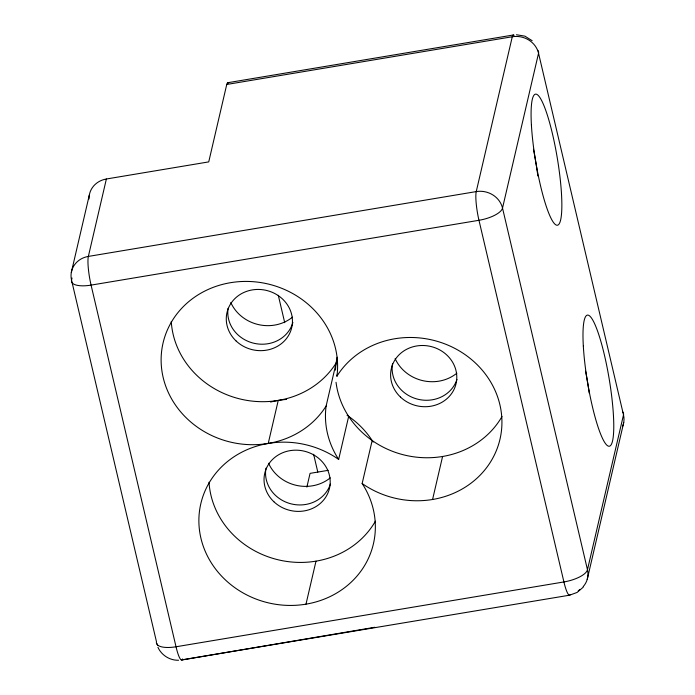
<?xml version="1.0" encoding="UTF-8"?>
<svg xmlns="http://www.w3.org/2000/svg" width="695" height="695" viewBox="0 0 695 695"><rect width="100%" height="100%" fill="white"/><g stroke="black" fill="none" stroke-linecap="round" stroke-linejoin="round"><path stroke-width="1.04" d="M587.232 579.369L623.728 422.534M71.307 272.466L89.325 195.034M72.019 278.017L71.533 280.111L156.479 641.763A22.153 8.045 -13.2 0 0 176.026 646.767L563.914 581.941A22.153 8.045 -13.2 0 0 587.466 569.735L623.502 414.889L538.547 53.237A22.153 8.045 -13.2 0 0 537.774 50.327M228.62 83.035A22.153 3.649 80.5 0 0 226.752 84.46L208.735 161.892L106.378 178.997L88.361 256.42A22.153 3.649 80.5 0 0 91.08 285.115L176.026 646.767A22.153 3.649 80.5 0 0 182.55 658.947M268.235 443.427L278.243 400.416M306.869 487.099L310.066 473.365L328.205 470.333M372.164 440.508L362.147 483.52A88.604 81.254 13.1 0 1 301.3 604.824A88.604 81.254 13.1 0 1 201.22 502.068A88.604 81.254 13.1 0 1 338.656 459.404A88.604 81.254 13.1 0 1 326.12 406.019L336.128 363.007M362.147 483.52A88.604 81.254 13.1 0 0 487.126 466.962A88.604 81.254 13.1 0 0 459.951 351.279A88.604 81.254 13.1 0 0 336.936 376.169L337.353 374.37M338.656 459.404L348.673 416.383M305.991 604.164L315.999 561.152M432.577 499.488L442.585 456.476M583.174 587.232L577.067 592.453L569.57 595.189L182.021 659.842M181.682 660.007L374.831 627.272M227.821 82.705L513.353 34.993M226.752 84.46L512.284 36.748A22.153 3.649 80.5 0 1 514.144 35.315M516.455 34.75L524.899 36.149L532.153 40.701M178.58 660.25C169.884 660.545 161.466 655.246 157.939 647.297M278.295 295.305L284.724 322.689M313.619 454.278L317.797 472.07M622.572 426.469A22.153 20.311 13.1 0 0 623.502 414.889A22.153 8.045 -13.2 0 0 622.729 411.979M583.166 586.667A22.153 20.311 13.1 0 0 587.466 569.735L502.52 208.092L538.547 53.237A22.153 20.311 13.1 0 0 512.284 36.748L476.249 191.594A22.153 3.649 80.5 0 0 478.968 220.289L563.914 581.941A22.153 3.649 80.5 0 0 570.195 594.659M580.012 589.534A22.153 20.311 13.1 0 1 578.24 590.698M157.704 645.36A22.153 20.311 13.1 0 1 156.992 643.553M292.89 322.445A33.23 30.467 13.1 0 1 254.466 343.391A33.23 30.467 13.1 0 1 228.082 308.319M330.377 484.085A33.23 30.467 13.1 0 1 291.231 503.892A33.23 30.467 13.1 0 1 265.985 468.152M456.954 379.409A33.23 30.467 13.1 0 1 417.808 399.217A33.23 30.467 13.1 0 1 392.562 363.476M375.422 521.172A88.604 81.254 13.1 0 1 278.582 559.892A88.604 81.254 13.1 0 1 209.021 482.217M270.581 402.04A88.604 81.254 13.1 0 1 286.592 399.408M347.074 415.297A88.604 81.254 13.1 0 1 373.172 442.089M502.007 416.505A88.604 81.254 13.1 0 1 407.67 455.772A88.604 81.254 13.1 0 1 336.033 382.276M335.52 370.14A88.604 81.254 13.1 0 1 337.136 357.247M337.197 361.252A88.604 81.254 13.1 0 1 240.331 399.043A88.604 81.254 13.1 0 1 171.265 321.49M326.12 406.019A88.604 81.254 13.1 0 1 179.779 410.78A88.604 81.254 13.1 0 1 225.849 283.595A88.604 81.254 13.1 0 1 336.936 376.169M292.508 317.137A38.764 35.549 13.1 0 1 230.792 302.534M330.264 477.865A38.764 35.549 13.1 0 1 268.557 463.27M456.85 373.198A38.764 35.549 13.1 0 1 395.134 358.594M533.465 149.26A66.451 10.946 80.5 0 1 537.852 175.974M585.564 371.191A66.451 10.946 80.5 0 1 589.256 393.161M89.047 198.97A22.153 20.311 13.1 0 1 106.378 178.997M476.249 191.594L88.361 256.42A22.153 20.311 13.1 0 0 71.533 280.111A22.153 8.045 -13.2 0 0 91.08 285.115L478.968 220.289A22.153 8.045 -13.2 0 0 502.52 208.092A22.153 20.311 13.1 0 0 476.249 191.594M400.468 397.071A33.23 30.467 13.1 0 0 455.729 384.952A33.23 30.467 13.1 0 0 414.915 346.301A33.23 30.467 13.1 0 0 400.468 397.071M273.891 501.747A33.23 30.467 13.1 0 0 329.143 489.628A33.23 30.467 13.1 0 0 288.338 450.977A33.23 30.467 13.1 0 0 273.891 501.747M236.135 341.01A33.23 30.467 13.1 0 0 291.387 328.9A33.23 30.467 13.1 0 0 250.582 290.241A33.23 30.467 13.1 0 0 236.135 341.01M531.414 125.065A66.451 10.946 80.5 0 0 556.738 225.206A66.451 10.946 80.5 0 0 551.213 128.74A66.451 10.946 80.5 0 0 531.414 125.065M583.322 346.075A66.451 10.946 80.5 0 0 608.655 446.207A66.451 10.946 80.5 0 0 603.13 349.75A66.451 10.946 80.5 0 0 583.322 346.075"/></g></svg>
